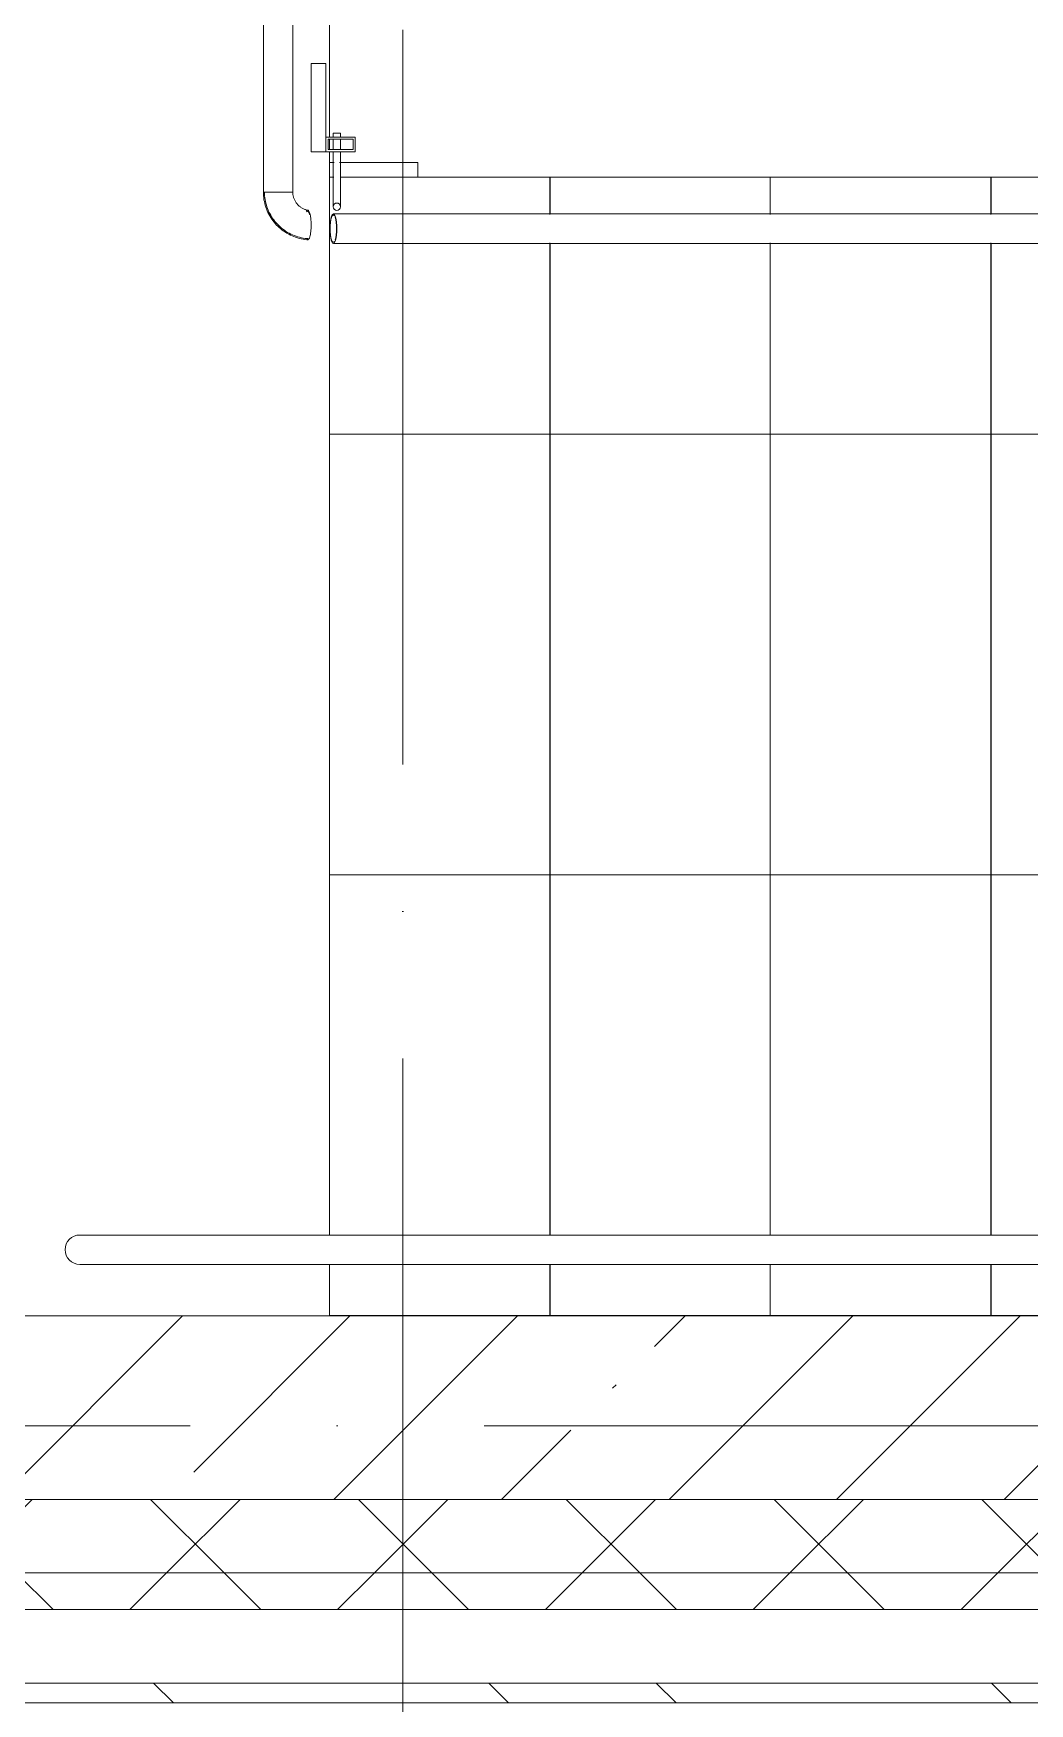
# Model space of a CAD drawing. Header units: millimetres. Extents: x -6467 to 106027, y -7090 to 195095.
# Drawn here: x -394 to 962, y 100417 to 102691 of the extents above; entities that cross this region are included whole.
import ezdxf

# ---------------------------------------------------------------- set-up
doc = ezdxf.new("R2010")
doc.units = ezdxf.units.MM
doc.linetypes.add('50_200_ШТРИХ_1Т_ш5_п1_п1_', pattern=[1400, 1000, -200, 0, -200])
for name, color, linetype, lineweight in [('A-FLOR', 7, 'Continuous', 9), ('A-WALL', 7, 'Continuous', 5), ('A-WALL-FNSH-1', 7, 'Continuous', 5), ('Ограждение', 7, 'Continuous', 9), ('Ограждение-1', 7, 'Continuous', 20)]:
    doc.layers.add(name, color=color, linetype=linetype, lineweight=lineweight)
for name, color, linetype, lineweight, true_color in [('A-WALL-2', 7, 'Continuous', 5, 0xaaaaaa), ('S-STRS-1', 7, 'Continuous', 9, 0xaaaaaa), ('S-STRS-2', 7, 'Continuous', 5, 0xbfbfbf), ('Оси-3', 7, '50_200_ШТРИХ_1Т_ш5_п1_п1_', 9, 0xaaaaaa)]:
    doc.layers.add(name, color=color, linetype=linetype, lineweight=lineweight, true_color=true_color)
pattern_1 = [(0, (3909.45, 100945.1), (0, 600), []), (90, (3909.45, 100945.1), (-600, 4e-14), [])]
pattern_2 = [(45, (109.45, 102614.03), (-141.42136, 141.42136), []), (135, (109.45, 102614.03), (-141.42136, -141.42136), [])]

# ---------------------------------------------------------------- blocks, each defined once
blk = doc.blocks.new('О_Элемент поручня_Пристенный_Двухуровневый_Труба_ГОСТ 87321 - О_Элемент поручня_Пристенный_Двухуровневый_Труба_ГОСТ 8732-78 2-20512541-АИ_План этажа Радиаторы_3')
at = {"layer": 'Ограждение'}
for p, q in [((280, 40), (-4640, 40)), ((-4640, 0), (280, 0))]:
    blk.add_line(p, q, dxfattribs=at)
blk.add_arc((-4640, 20), 20, 90, 270, dxfattribs=at)
blk = doc.blocks.new('О_Элемент поручня_Маршевый_Труба_ГОСТ 8732-78 - О_Элемент поручня_Маршевый_Труба_ГОСТ 8732-78-26169598-АИ_План этажа Радиаторы_3')
at = {"layer": 'Ограждение'}
for p, q in [((-13.2, 0), (-3902.6, 0)), ((-3902.6, -40), (-13.2, -40))]:
    blk.add_line(p, q, dxfattribs=at)
at = {"layer": 'Ограждение', "flags": 128}
for points in [[(-3907.3, -20), (-3907.2, -15.5), (-3906.9, -11.3), (-3906.3, -7.5), (-3905.6, -4.4), (-3904.7, -2), (-3903.7, -0.5), (-3902.6, 0)], [(-3902.6, -40), (-3903.7, -39.5), (-3904.7, -38), (-3905.6, -35.6), (-3906.3, -32.5), (-3906.9, -28.7), (-3907.2, -24.5), (-3907.3, -20)], [(-3901.1, -2.7), (-3902.1, -1.6), (-3903.1, -1.6), (-3904.2, -2.7), (-3905.1, -4.8), (-3905.9, -7.7), (-3906.5, -11.4), (-3906.9, -15.6), (-3907, -20)], [(-3907, -20), (-3906.9, -24.4), (-3906.5, -28.6), (-3905.9, -32.3), (-3905.1, -35.2), (-3904.2, -37.3), (-3903.1, -38.4), (-3902.1, -38.4), (-3901.1, -37.3)], [(-3902.6, 0), (-3901.6, -0.5), (-3900.6, -2), (-3899.7, -4.4), (-3898.9, -7.5), (-3898.4, -11.3), (-3898, -15.5), (-3897.9, -20)], [(-3897.9, -20), (-3898, -24.5), (-3898.4, -28.7), (-3898.9, -32.5), (-3899.7, -35.6), (-3900.6, -38), (-3901.6, -39.5), (-3902.6, -40)], [(-3898.2, -20), (-3898.4, -15.6), (-3898.7, -11.4), (-3899.3, -7.7), (-3900.1, -4.8)], [(-3900.1, -35.2), (-3899.3, -32.3), (-3898.7, -28.6), (-3898.4, -24.4), (-3898.2, -20)]]:
    blk.add_lwpolyline(points, dxfattribs=at)
blk = doc.blocks.new('О_Элемент поручня_Маршевый_Труба_ГОСТ 8732-78 - О_Элемент поручня_Маршевый_Труба_ГОСТ 8732-78-26169599-АИ_План этажа Радиаторы_3')
at = {"layer": 'Ограждение'}
for p, q in [((-3902.1, -1.6), (-3903.1, -1.6)), ((-3903.1, -38.4), (-3902.1, -38.4))]:
    blk.add_line(p, q, dxfattribs=at)
at = {"layer": 'Ограждение', "flags": 128}
for points in [[(-3907.3, -20), (-3907.2, -15.5), (-3906.9, -11.3), (-3906.3, -7.5), (-3905.6, -4.4), (-3904.7, -2), (-3903.7, -0.5), (-3902.6, 0)], [(-3902.6, -40), (-3903.7, -39.5), (-3904.7, -38), (-3905.6, -35.6), (-3906.3, -32.5), (-3906.9, -28.7), (-3907.2, -24.5), (-3907.3, -20)]]:
    blk.add_lwpolyline(points, dxfattribs=at)
blk = doc.blocks.new('О_Полоса_Трапеция прямоугольная_Прокат_ГОСТ 103-2006 - Крепежная пластина-18996171-АИ_План этажа Радиаторы_3')
at = {"layer": 'Ограждение'}
for p, q in [((7656.5, 57001), (7650, 57001)), ((7770, 57001), (7663.5, 57001)), ((7770, 56981), (7770, 57001))]:
    blk.add_line(p, q, dxfattribs=at)
blk = doc.blocks.new('О_Кронштейн_Форма Г_Круг_ГОСТ 2590-2006 - О_Кронштейн_Форма Г_Круг_ГОСТ 2590-2006-V97-АИ_План этажа Радиаторы_3')
at = {"layer": 'Ограждение'}
for p, q in [((7655, 57035.9), (7655, 57041)), ((7660, 57041), (7655, 57041)), ((7655, 57018.9), (7655, 57032.9)), ((7665, 57041), (7660, 57041)), ((7665, 57041), (7665, 57035.9)), ((7665, 57032.9), (7665, 57018.9)), ((7655, 56966), (7655, 57015.9)), ((7665, 57015.9), (7665, 56966))]:
    blk.add_line(p, q, dxfattribs=at)
at = {"layer": 'Ограждение', "flags": 128}
for points in [[(7655, 56941), (7655, 56947.2), (7655, 56962.5), (7655, 56966)], [(7665, 56966), (7665, 56949.7), (7665, 56941.3), (7665, 56941)]]:
    blk.add_lwpolyline(points, dxfattribs=at)
at = {"layer": 'Ограждение'}
for start, end in [(90, 270), (270, 90)]:
    blk.add_arc((7660, 56941), 5, start, end, dxfattribs=at)
blk = doc.blocks.new('О_Кронштейн_Форма Г_Круг_ГОСТ 2590-2006 - О_Кронштейн_Форма Г_Круг_ГОСТ 2590-2006-V98-АИ_План этажа Радиаторы_3')
at = {"layer": 'Ограждение'}
for p, q in [((7655, 57035.9), (7655, 57041)), ((7655.2, 57041), (7655, 57041)), ((7655, 57018.9), (7655, 57032.9)), ((7665, 57041), (7664.8, 57041)), ((7665, 57041), (7665, 57035.9)), ((7665, 57032.9), (7665, 57018.9)), ((7655, 56966), (7655, 57015.9)), ((7665, 57015.9), (7665, 56966))]:
    blk.add_line(p, q, dxfattribs=at)
at = {"layer": 'Ограждение', "flags": 128}
for points in [[(7655, 56941), (7655, 56947.2), (7655, 56962.5), (7655, 56966)], [(7665, 56966), (7665, 56949.7), (7665, 56941.3), (7665, 56941)]]:
    blk.add_lwpolyline(points, dxfattribs=at)
at = {"layer": 'Ограждение'}
for start, end in [(165, 210), (120, 135), (315, 45)]:
    blk.add_arc((7660, 56941), 5, start, end, dxfattribs=at)
blk = doc.blocks.new('О_Элемент ограждения_Обод_Труба_ГОСТ 86451 - О_Элемент ограждения_Обод_Труба_ГОСТ 8645-68 2-V138-АИ_План этажа Радиаторы_3')
at = {"layer": 'Ограждение-1'}
for p, q in [((-1815.2, 20), (-1800, 20)), ((-1803, 17), (-1815.2, 17)), ((-1803, -17), (-1803, 17)), ((-1800, 20), (-1800, -20)), ((-20, -20), (-20, 20)), ((-20, 20), (0, 20)), ((-17, 17), (-17, -17)), ((-3, 17), (-17, 17)), ((-3, -17), (-3, 17)), ((0, 20), (0, -20)), ((-1820, -20), (-1820, -4.6)), ((-1800, -20), (-1820, -20)), ((-1817, -4.8), (-1817, -17)), ((-1817, -17), (-1803, -17)), ((0, -20), (-20, -20)), ((-17, -17), (-3, -17))]:
    blk.add_line(p, q, dxfattribs=at)
blk = doc.blocks.new('О_Полоса_Трапеция прямоугольная_Прокат_ГОСТ 1031 - Крепежная пластина-21430275-АИ_План этажа Радиаторы_3')
at = {"layer": 'Ограждение'}
for p, q in [((7645, 57135.9), (7625, 57135.9)), ((7625, 57135.9), (7625, 57015.9)), ((7645, 57035.9), (7645, 57135.9)), ((7625, 57015.9), (7645, 57015.9))]:
    blk.add_line(p, q, dxfattribs=at)
blk = doc.blocks.new('О_Элемент поручня_Площадочный_Двухуровневый_ГОСТ 8732-78 - О_Элемент поручня_Площадочный_Двухуровневый_ГОСТ 8732-78 2-26180260-АИ_План этажа Радиаторы_3')
at = {"layer": 'Ограждение'}
for p, q in [((320, 0), (0, 0)), ((0, 0), (0, -20)), ((0, -20), (0, -40)), ((0, -40), (320, -40))]:
    blk.add_line(p, q, dxfattribs=at)
at = {"layer": 'Ограждение', "flags": 128}
for points in [[(320, 0), (322.4, 0), (324.8, 0), (327.2, 0), (329.6, 0), (331.9, 0), (334.3, 0), (336.6, 0), (338.9, 0), (341.1, 0), (343.4, 0), (345.6, 0), (347.7, 0), (349.8, 0), (351.9, 0), (353.9, 0), (355.8, 0), (357.7, 0), (359.6, 0), (361.3, 0), (363, 0), (364.7, 0), (366.2, 0), (367.7, 0), (369.2, 0), (370.5, 0), (371.7, 0), (372.9, 0), (374, 0), (375, 0), (375.9, 0), (376.7, 0), (377.5, 0), (378.1, 0), (378.7, 0), (379.1, 0), (379.5, 0), (379.8, 0), (379.9, 0), (380, 0)], [(380, 0), (380, 0), (379.8, 0), (379.6, 0), (379.2, 0), (378.8, 0), (378.3, 0), (377.7, 0), (377, 0), (376.2, 0), (375.3, 0), (374.3, 0), (373.2, 0), (372.1, 0), (370.8, 0), (369.5, 0), (368.1, 0), (366.7, 0), (365.1, 0), (363.5, 0), (361.8, 0), (360, 0), (358.2, 0), (356.3, 0), (354.4, 0), (352.4, 0), (350.4, 0), (348.3, 0), (346.1, 0), (344, 0), (341.7, 0), (339.5, 0), (337.2, 0), (334.9, 0), (332.6, 0), (330.2, 0), (327.8, 0), (325.4, 0), (323, 0), (320.6, 0), (320, 0)], [(380, -1.5), (379.3, -1.5), (378.5, -1.6), (377.8, -1.6), (377.1, -1.7), (376.3, -1.9), (375.6, -2), (374.9, -2.2), (374.2, -2.4), (373.5, -2.7), (372.8, -3), (372.1, -3.3), (371.5, -3.6), (370.8, -3.9), (370.2, -4.3), (369.6, -4.7)], [(380, 0), (380.8, 0), (381.6, -0.1), (382.4, -0.1), (383.2, -0.3), (384, -0.4), (384.8, -0.6), (385.5, -0.8), (386.3, -1), (387, -1.3), (387.8, -1.6), (388.5, -1.9), (389.2, -2.3), (389.9, -2.6), (390.6, -3.1), (391.3, -3.5), (391.9, -4), (392.6, -4.4), (393.2, -5), (393.8, -5.5), (394.3, -6.1), (394.9, -6.7), (395.4, -7.3), (395.9, -7.9), (396.4, -8.5), (396.8, -9.2), (397.2, -9.9), (397.6, -10.6), (398, -11.3), (398.3, -12), (398.6, -12.8), (398.9, -13.5), (399.2, -14.3), (399.4, -15), (399.6, -15.8), (399.7, -16.6), (399.8, -17.4), (399.9, -18.2), (400, -19), (400, -19.8), (400, -20)], [(400, -20), (400, -20.8), (399.9, -21.6), (399.9, -22.4), (399.7, -23.2), (399.6, -24), (399.4, -24.8), (399.2, -25.5), (399, -26.3), (398.7, -27), (398.4, -27.8), (398.1, -28.5), (397.7, -29.2), (397.4, -29.9), (396.9, -30.6), (396.5, -31.3), (396, -31.9), (395.6, -32.6), (395, -33.2), (394.5, -33.8), (393.9, -34.3), (393.3, -34.9), (392.7, -35.4), (392.1, -35.9), (391.5, -36.4), (390.8, -36.8), (390.1, -37.2), (389.4, -37.6), (388.7, -38), (388, -38.3), (387.2, -38.6), (386.5, -38.9), (385.7, -39.2), (385, -39.4), (384.2, -39.6), (383.4, -39.7), (382.6, -39.8), (381.8, -39.9), (381, -40), (380.2, -40), (380, -40)], [(380, -40), (380, -40), (379.8, -40), (379.6, -40), (379.2, -40), (378.8, -40), (378.3, -40), (377.7, -40), (377, -40), (376.2, -40), (375.3, -40), (374.3, -40), (373.2, -40), (372.1, -40), (370.8, -40), (369.5, -40), (368.1, -40), (366.7, -40), (365.1, -40), (363.5, -40), (361.8, -40), (360, -40), (358.2, -40), (356.3, -40), (354.4, -40), (352.4, -40), (350.4, -40), (348.3, -40), (346.1, -40), (344, -40), (341.7, -40), (339.5, -40), (337.2, -40), (334.9, -40), (332.6, -40), (330.2, -40), (327.8, -40), (325.4, -40), (323, -40), (320.6, -40), (320, -40)], [(320, -40), (322.4, -40), (324.8, -40), (327.2, -40), (329.6, -40), (331.9, -40), (334.3, -40), (336.6, -40), (338.9, -40), (341.1, -40), (343.4, -40), (345.6, -40), (347.7, -40), (349.8, -40), (351.9, -40), (353.9, -40), (355.8, -40), (357.7, -40), (359.6, -40), (361.3, -40), (363, -40), (364.7, -40), (366.2, -40), (367.7, -40), (369.2, -40), (370.5, -40), (371.7, -40), (372.9, -40), (374, -40), (375, -40), (375.9, -40), (376.7, -40), (377.5, -40), (378.1, -40), (378.7, -40), (379.1, -40), (379.5, -40), (379.8, -40), (379.9, -40), (380, -40)], [(373.3, -37.2), (374, -37.5), (374.7, -37.7), (375.4, -37.9), (376.1, -38.1), (376.9, -38.2), (377.6, -38.3), (378.3, -38.4), (379.1, -38.5), (379.8, -38.5), (380, -38.5)]]:
    blk.add_lwpolyline(points, dxfattribs=at)
blk = doc.blocks.new('О_Элемент поручня_Загиб_Труба_ГОСТ 87321 - О_Элемент поручня_Загиб_Труба_ГОСТ 8732-78 2-21430281-АИ_План этажа Радиаторы_3')
at = {"layer": 'Ограждение', "flags": 128}
for points in [[(7560, 56960.9), (7560.1, 56958.3), (7560.2, 56955.7), (7560.5, 56953.1), (7560.8, 56950.5), (7561.3, 56948), (7561.9, 56945.4), (7562.5, 56942.9), (7563.3, 56940.4), (7564.2, 56938), (7565.1, 56935.6), (7566.2, 56933.2), (7567.3, 56930.9), (7568.6, 56928.6), (7569.9, 56926.4), (7571.4, 56924.2), (7572.9, 56922.1), (7574.5, 56920), (7576.1, 56918), (7577.9, 56916.1), (7579.7, 56914.3), (7581.6, 56912.5), (7583.6, 56910.8), (7585.6, 56909.2), (7587.7, 56907.6), (7589.9, 56906.2), (7592.1, 56904.8), (7594.4, 56903.6), (7596.7, 56902.4), (7599, 56901.3), (7601.4, 56900.3), (7603.9, 56899.4), (7606.4, 56898.6), (7608.9, 56897.9), (7611.4, 56897.3), (7614, 56896.8), (7616.5, 56896.4), (7619.1, 56896.1), (7620.3, 56896.1)], [(7620.3, 56936.3), (7619.3, 56936.5), (7618.3, 56936.8), (7617.4, 56937.1), (7616.4, 56937.4), (7615.5, 56937.8), (7614.6, 56938.2), (7613.7, 56938.6), (7612.8, 56939.1), (7611.9, 56939.6), (7611.1, 56940.1), (7610.3, 56940.7), (7609.5, 56941.3), (7608.7, 56941.9), (7608, 56942.6), (7607.2, 56943.3), (7606.6, 56944), (7605.9, 56944.8), (7605.3, 56945.5), (7604.7, 56946.3), (7604.1, 56947.2), (7603.6, 56948), (7603.1, 56948.9), (7602.6, 56949.8), (7602.2, 56950.7), (7601.8, 56951.6), (7601.4, 56952.5), (7601.1, 56953.5), (7600.8, 56954.4), (7600.6, 56955.4), (7600.4, 56956.4), (7600.2, 56957.4), (7600.1, 56958.4), (7600, 56959.4), (7600, 56960.4), (7600, 56960.9)], [(7584.5, 56911.9), (7586.5, 56910.4), (7588.6, 56908.9), (7590.7, 56907.4), (7592.9, 56906.1), (7595.1, 56904.9), (7597.3, 56903.7), (7599.6, 56902.7), (7602, 56901.7)]]:
    blk.add_lwpolyline(points, dxfattribs=at)
at = {"layer": 'Ограждение'}
for points, knots in [([(7620.3, 56936.3), (7619.7, 56936.4), (7619.1, 56936.1), (7618.4, 56935.1), (7618.3, 56934.9), (7618.2, 56934.8)], [-1, -1, -1, -1, -0.7857143, -0.7321429, -0.7142857, -0.7142857, -0.7142857, -0.7142857]), ([(7620.3, 56934.8), (7620.9, 56934.7), (7621.8, 56933.7), (7622.7, 56931.4), (7623, 56930.4), (7623, 56930.2)], [-1, -1, -1, -1, -0.8611111, -0.7916667, -0.7777778, -0.7777778, -0.7777778, -0.7777778])]:
    blk.add_open_spline(points, degree=3, knots=knots, dxfattribs=at)
for points in [[(7623.9, 56928.5), (7623.7, 56929.7), (7623.2, 56931.8), (7622.3, 56934.2), (7621.3, 56935.8), (7620.6, 56936.3), (7620.3, 56936.3)], [(7618.8, 56934), (7619.3, 56934.6), (7619.8, 56934.9), (7620.3, 56934.8)], [(7619.2, 56896.6), (7619.6, 56896.3), (7619.9, 56896.1), (7620.3, 56896.1)], [(7620.3, 56896.1), (7620.6, 56896), (7621, 56896.2), (7621.3, 56896.5)]]:
    blk.add_open_spline(points, degree=3, dxfattribs=at)
blk = doc.blocks.new('О_Элемент поручня_Загиб_Труба_ГОСТ 87321 - О_Элемент поручня_Загиб_Труба_ГОСТ 8732-78 2-V106-АИ_План этажа Радиаторы_3')
at = {"layer": 'Ограждение'}
blk.add_line((7600, 56960.9), (7560, 56960.9), dxfattribs=at)
at = {"layer": 'Ограждение', "flags": 128}
for points in [[(7560, 56960.9), (7560.1, 56958.3), (7560.2, 56955.7), (7560.5, 56953.1), (7560.8, 56950.5), (7561.3, 56948), (7561.9, 56945.4), (7562.5, 56942.9), (7563.3, 56940.4), (7564.2, 56938), (7565.1, 56935.6), (7566.2, 56933.2), (7567.3, 56930.9), (7568.6, 56928.6), (7569.9, 56926.4), (7571.4, 56924.2), (7572.9, 56922.1), (7574.5, 56920), (7576.1, 56918), (7577.9, 56916.1), (7579.7, 56914.3), (7581.6, 56912.5), (7583.6, 56910.8), (7585.6, 56909.2), (7587.7, 56907.6), (7589.9, 56906.2), (7592.1, 56904.8), (7594.4, 56903.6), (7596.7, 56902.4), (7599, 56901.3), (7601.4, 56900.3), (7603.9, 56899.4), (7606.4, 56898.6), (7608.9, 56897.9), (7611.4, 56897.3), (7614, 56896.8), (7616.5, 56896.4), (7619.1, 56896.1), (7620.3, 56896.1)], [(7561.5, 56960.9), (7561.6, 56958.3), (7561.7, 56955.8), (7562, 56953.3), (7562.3, 56950.8), (7562.8, 56948.3), (7563.3, 56945.8), (7564, 56943.3), (7564.7, 56940.9), (7565.6, 56938.5), (7566.5, 56936.2), (7567.5, 56933.8), (7568.7, 56931.6), (7569.9, 56929.3), (7571.2, 56927.1), (7572.6, 56925), (7574.1, 56923), (7575.6, 56921), (7577.3, 56919), (7579, 56917.1), (7580.8, 56915.3), (7582.6, 56913.6), (7584.5, 56911.9), (7586.5, 56910.4), (7588.6, 56908.9), (7590.7, 56907.4), (7592.9, 56906.1), (7595.1, 56904.9), (7597.3, 56903.7), (7599.6, 56902.7), (7602, 56901.7), (7604.4, 56900.8), (7606.8, 56900), (7609.2, 56899.4), (7611.7, 56898.8), (7614.2, 56898.3), (7616.7, 56897.9), (7619.2, 56897.6), (7620.3, 56897.6)], [(7620.3, 56936.3), (7619.3, 56936.5), (7618.3, 56936.8), (7617.4, 56937.1), (7616.4, 56937.4), (7615.5, 56937.8), (7614.6, 56938.2), (7613.7, 56938.6), (7612.8, 56939.1), (7611.9, 56939.6), (7611.1, 56940.1), (7610.3, 56940.7), (7609.5, 56941.3), (7608.7, 56941.9), (7608, 56942.6), (7607.2, 56943.3), (7606.6, 56944), (7605.9, 56944.8), (7605.3, 56945.5), (7604.7, 56946.3), (7604.1, 56947.2), (7603.6, 56948), (7603.1, 56948.9), (7602.6, 56949.8), (7602.2, 56950.7), (7601.8, 56951.6), (7601.4, 56952.5), (7601.1, 56953.5), (7600.8, 56954.4), (7600.6, 56955.4), (7600.4, 56956.4), (7600.2, 56957.4), (7600.1, 56958.4), (7600, 56959.4), (7600, 56960.4), (7600, 56960.9)]]:
    blk.add_lwpolyline(points, dxfattribs=at)
at = {"layer": 'Ограждение'}
for points, knots in [([(7620.3, 56936.3), (7619.7, 56936.4), (7619.1, 56936.1), (7618.4, 56935.1), (7618.3, 56934.9), (7618.2, 56934.8)], [-1, -1, -1, -1, -0.7857143, -0.7321429, -0.7142857, -0.7142857, -0.7142857, -0.7142857]), ([(7625, 56915.9), (7625, 56918.2), (7624.9, 56921.6), (7624.4, 56925.7), (7623.9, 56928.9), (7623.2, 56931.8), (7622.3, 56934.2), (7621.3, 56935.8), (7620.6, 56936.3), (7620.3, 56936.3)], [-1, -1, -1, -1, -0.785714, -0.678571, -0.571429, -0.428571, -0.285714, -0.142857, 0, 0, 0, 0]), ([(7620.3, 56934.8), (7620.9, 56934.7), (7621.8, 56933.7), (7622.7, 56931.4), (7623, 56930.4), (7623, 56930.2)], [-1, -1, -1, -1, -0.8611111, -0.7916667, -0.7777778, -0.7777778, -0.7777778, -0.7777778]), ([(7620.3, 56896.1), (7620.8, 56896), (7621.8, 56896.7), (7623.1, 56899.5), (7624, 56903.2), (7624.6, 56907), (7624.9, 56911.3), (7625, 56914.3), (7625, 56915.9)], [-1, -1, -1, -1, -0.785714, -0.571429, -0.428571, -0.285714, -0.142857, 0, 0, 0, 0])]:
    blk.add_open_spline(points, degree=3, knots=knots, dxfattribs=at)
for points in [[(7618.8, 56934), (7619.3, 56934.6), (7619.8, 56934.9), (7620.3, 56934.8)], [(7619.2, 56896.6), (7619.6, 56896.3), (7619.9, 56896.1), (7620.3, 56896.1)]]:
    blk.add_open_spline(points, degree=3, dxfattribs=at)

msp = doc.modelspace()

# ---------------------------------------------------------------- hatches: boundary and pattern name
at = {"layer": 'A-WALL'}
h = msp.add_hatch(dxfattribs=at)
h.set_pattern_fill('FP_1', color=256, style=0, pattern_type=2)
h.set_pattern_definition([(45, (109.45, 102614.03), (-228.099, 228.099), []), (45, (337.55, 102614.03), (-228.099, 228.099), [403.225, -80.645, 6.706, -73.939])])
h.paths.add_polyline_path([(2875.9, 100695.1), (5409.4, 100695.1), (5409.4, 100945.1), (-2090.6, 100945.1), (-2090.6, 100695.1), (-432.4, 100695.1)])
h = msp.add_hatch(dxfattribs=at)
h.set_pattern_fill('FP_122', color=256, style=0, pattern_type=2)
h.set_pattern_definition(pattern_2)
h.paths.add_polyline_path([(101359.4, 100595.1), (101359.4, 100695.1), (92174.7, 100695.1), (92174.7, 100595.1), (101298.3, 100595.1)])
h.paths.add_polyline_path([(89719.2, 100595.1), (90474.7, 100595.1), (90474.7, 100695.1), (82634.4, 100695.1), (82634.4, 100595.1), (88892.1, 100595.1)])
h.paths.add_polyline_path([(81509.4, 100595.1), (81784.4, 100595.1), (81784.4, 100695.1), (80509.4, 100695.1), (80509.4, 100595.1), (81448.4, 100595.1)])
h.paths.add_polyline_path([(75658.9, 100595.1), (75869.4, 100595.1), (75869.4, 100695.1), (74569.4, 100695.1), (74569.4, 100595.1), (74831.8, 100595.1)])
h.paths.add_polyline_path([(77726.6, 100595.1), (78809.4, 100595.1), (78809.4, 100695.1), (77569.4, 100695.1), (77569.4, 100595.1)])
h.paths.add_polyline_path([(71009.4, 100595.1), (72869.4, 100595.1), (72869.4, 100695.1), (71009.4, 100695.1), (71009.4, 100597.6)])
h.paths.add_polyline_path([(65733.9, 100595.1), (66309.4, 100595.1), (66309.4, 100695.1), (65009.4, 100695.1), (65009.4, 100595.1), (65320.4, 100595.1)])
h.paths.add_polyline_path([(68215.2, 100595.1), (69309.4, 100595.1), (69309.4, 100695.1), (68009.4, 100695.1), (68009.4, 100595.1)])
h.paths.add_polyline_path([(59944.4, 100595.1), (60309.4, 100595.1), (60309.4, 100695.1), (59009.4, 100695.1), (59009.4, 100595.1), (59117.3, 100595.1)])
h.paths.add_polyline_path([(62009.4, 100595.1), (63309.4, 100595.1), (63309.4, 100695.1), (62009.4, 100695.1), (62009.4, 100597.6)])
h.paths.add_polyline_path([(57309.4, 100595.1), (57309.4, 100695.1), (56009.4, 100695.1), (56009.4, 100595.1), (57049.6, 100595.1)])
h.paths.add_polyline_path([(54154.8, 100595.1), (54309.4, 100595.1), (54309.4, 100695.1), (53009.4, 100695.1), (53009.4, 100595.1), (53327.7, 100595.1)])
h.paths.add_polyline_path([(51260, 100595.1), (51309.4, 100595.1), (51309.4, 100695.1), (50009.4, 100695.1), (50009.4, 100595.1), (50846.5, 100595.1)])
h.paths.add_polyline_path([(47124.7, 100595.1), (48309.4, 100595.1), (48309.4, 100695.1), (47014.4, 100695.1), (47014.4, 100595.1)])
h.paths.add_polyline_path([(45314.4, 100595.1), (45314.4, 100695.1), (44008.8, 100695.1), (44008.8, 100595.1), (45057, 100595.1)])
h.paths.add_polyline_path([(39267.4, 100595.1), (39309.4, 100595.1), (39309.4, 100695.1), (37709.4, 100695.1), (37709.4, 100595.1), (38440.3, 100595.1)])
h.paths.add_polyline_path([(41748.6, 100595.1), (42308.8, 100595.1), (42308.8, 100695.1), (41009.4, 100695.1), (41009.4, 100595.1), (41335.1, 100595.1)])
h.paths.add_polyline_path([(35959.1, 100595.1), (36009.4, 100595.1), (36009.4, 100695.1), (34709.4, 100695.1), (34709.4, 100595.1), (35132, 100595.1)])
h.paths.add_polyline_path([(33009.4, 100595.1), (33009.4, 100695.1), (31709.4, 100695.1), (31709.4, 100595.1), (32650.8, 100595.1)])
h.paths.add_polyline_path([(28928.9, 100595.1), (30009.4, 100595.1), (30009.4, 100695.1), (28709.4, 100695.1), (28709.4, 100595.1)])
h.paths.add_polyline_path([(23966.4, 100595.1), (24009.4, 100595.1), (24009.4, 100695.1), (22709.4, 100695.1), (22709.4, 100595.1), (23552.9, 100595.1)])
h.paths.add_polyline_path([(26034.1, 100595.1), (27009.4, 100595.1), (27009.4, 100695.1), (25709.4, 100695.1), (25709.4, 100595.1)])
h.paths.add_polyline_path([(14041.5, 100595.1), (15069.4, 100595.1), (15069.4, 100695.1), (13769.4, 100695.1), (13769.4, 100595.1)])
h.paths.add_polyline_path([(11146.7, 100595.1), (12894.4, 100595.1), (12894.4, 100695.1), (7434.8, 100695.1), (7434.8, 100595.1), (10319.6, 100595.1)])
h.paths.add_polyline_path([(6184.3, 100595.1), (6559.8, 100595.1), (6559.8, 100695.1), (-2440.6, 100695.1), (-2440.6, 100595.1), (2875.9, 100595.1)])
h = msp.add_hatch(dxfattribs=at)
h.set_pattern_fill('FP_122', color=256, style=0, pattern_type=2)
h.set_pattern_definition(pattern_2)
h.paths.add_polyline_path([(101459.4, 100545.1), (101459.4, 100595.1), (92174.7, 100595.1), (92174.7, 100545.1), (101359.4, 100545.1)])
h.paths.add_polyline_path([(88892.1, 100545.1), (90474.7, 100545.1), (90474.7, 100595.1), (82634.4, 100595.1), (82634.4, 100545.1), (85583.8, 100545.1)])
h.paths.add_polyline_path([(81034.9, 100545.1), (81784.4, 100545.1), (81784.4, 100595.1), (80509.4, 100595.1), (80509.4, 100545.1), (80621.3, 100545.1)])
h.paths.add_polyline_path([(78553.6, 100545.1), (78809.4, 100545.1), (78809.4, 100595.1), (77569.4, 100595.1), (77569.4, 100545.1), (78140.1, 100545.1)])
h.paths.add_polyline_path([(72869.4, 100545.1), (72869.4, 100595.1), (71009.4, 100595.1), (71009.4, 100545.1), (72764.1, 100545.1)])
h.paths.add_polyline_path([(74569.4, 100545.1), (75869.4, 100545.1), (75869.4, 100595.1), (74569.4, 100595.1)])
h.paths.add_polyline_path([(68009.4, 100545.1), (69309.4, 100545.1), (69309.4, 100595.1), (68009.4, 100595.1)])
h.paths.add_polyline_path([(66309.4, 100545.1), (66309.4, 100595.1), (65009.4, 100595.1), (65009.4, 100545.1), (66147.5, 100545.1)])
h.paths.add_polyline_path([(63252.7, 100545.1), (63309.4, 100545.1), (63309.4, 100595.1), (62009.4, 100595.1), (62009.4, 100545.1), (62425.6, 100545.1)])
h.paths.add_polyline_path([(56009.4, 100545.1), (57309.4, 100545.1), (57309.4, 100595.1), (56009.4, 100595.1)])
h.paths.add_polyline_path([(59009.4, 100545.1), (60309.4, 100545.1), (60309.4, 100595.1), (59009.4, 100595.1)])
h.paths.add_polyline_path([(51309.4, 100545.1), (51309.4, 100595.1), (50009.4, 100595.1), (50009.4, 100545.1), (51260, 100545.1)])
h.paths.add_polyline_path([(53009.4, 100545.1), (54309.4, 100545.1), (54309.4, 100595.1), (53009.4, 100595.1)])
h.paths.add_polyline_path([(45057, 100545.1), (45314.4, 100545.1), (45314.4, 100595.1), (44008.8, 100595.1), (44008.8, 100545.1), (44229.9, 100545.1)])
h.paths.add_polyline_path([(47951.7, 100545.1), (48309.4, 100545.1), (48309.4, 100595.1), (47014.4, 100595.1), (47014.4, 100545.1), (47538.2, 100545.1)])
h.paths.add_polyline_path([(41009.4, 100545.1), (42308.8, 100545.1), (42308.8, 100595.1), (41009.4, 100595.1)])
h.paths.add_polyline_path([(37709.4, 100545.1), (39309.4, 100545.1), (39309.4, 100595.1), (37709.4, 100595.1)])
h.paths.add_polyline_path([(36009.4, 100545.1), (36009.4, 100595.1), (34709.4, 100595.1), (34709.4, 100545.1), (35959.1, 100545.1)])
h.paths.add_polyline_path([(29756, 100545.1), (30009.4, 100545.1), (30009.4, 100595.1), (28709.4, 100595.1), (28709.4, 100545.1), (29342.5, 100545.1)])
h.paths.add_polyline_path([(31823.7, 100545.1), (33009.4, 100545.1), (33009.4, 100595.1), (31709.4, 100595.1), (31709.4, 100545.1)])
h.paths.add_polyline_path([(27009.4, 100545.1), (27009.4, 100595.1), (25709.4, 100595.1), (25709.4, 100545.1), (26861.2, 100545.1)])
h.paths.add_polyline_path([(23966.4, 100545.1), (24009.4, 100545.1), (24009.4, 100595.1), (22709.4, 100595.1), (22709.4, 100545.1), (23552.9, 100545.1)])
h.paths.add_polyline_path([(14868.6, 100545.1), (15069.4, 100545.1), (15069.4, 100595.1), (13769.4, 100595.1), (13769.4, 100545.1), (14455, 100545.1)])
h.paths.add_polyline_path([(12800.9, 100545.1), (12894.4, 100545.1), (12894.4, 100595.1), (7434.8, 100595.1), (7434.8, 100545.1), (11146.7, 100545.1)])
h.paths.add_polyline_path([(6184.3, 100545.1), (6559.8, 100545.1), (6559.8, 100595.1), (-2490.6, 100595.1), (-2490.6, 100545.1), (2875.9, 100545.1)])
at = {"layer": 'A-WALL-2'}
h = msp.add_hatch(dxfattribs=at)
h.set_pattern_fill('FP_121', color=256, style=0, pattern_type=2)
h.set_pattern_definition([(135, (109.45, 102614.03), (-342.1478, -342.1478), []), (135, (337.55, 102614.03), (-342.1478, -342.1478), [])])
h.paths.add_polyline_path([(101509.4, 100418.1), (101609.4, 100418.1), (101609.4, 100445.1), (92174.7, 100445.1), (92174.7, 100418.1), (101459.4, 100418.1)])
h.paths.add_polyline_path([(89719.2, 100418.1), (90474.7, 100418.1), (90474.7, 100445.1), (82634.4, 100445.1), (82634.4, 100418.1), (88892.1, 100418.1)])
h.paths.add_polyline_path([(81784.4, 100418.1), (81784.4, 100445.1), (80509.4, 100445.1), (80509.4, 100418.1), (81448.4, 100418.1)])
h.paths.add_polyline_path([(77726.6, 100418.1), (78809.4, 100418.1), (78809.4, 100445.1), (77569.4, 100445.1), (77569.4, 100418.1)])
h.paths.add_polyline_path([(75869.4, 100418.1), (75869.4, 100445.1), (74569.4, 100445.1), (74569.4, 100418.1), (75658.9, 100418.1)])
h.paths.add_polyline_path([(71009.4, 100418.1), (72869.4, 100418.1), (72869.4, 100445.1), (71009.4, 100445.1)])
h.paths.add_polyline_path([(66147.5, 100418.1), (66309.4, 100418.1), (66309.4, 100445.1), (65009.4, 100445.1), (65009.4, 100418.1), (65733.9, 100418.1)])
h.paths.add_polyline_path([(69042.2, 100418.1), (69309.4, 100418.1), (69309.4, 100445.1), (68009.4, 100445.1), (68009.4, 100418.1), (68215.2, 100418.1)])
h.paths.add_polyline_path([(63309.4, 100418.1), (63309.4, 100445.1), (62009.4, 100445.1), (62009.4, 100418.1), (63252.7, 100418.1)])
h.paths.add_polyline_path([(60309.4, 100418.1), (60309.4, 100445.1), (59009.4, 100445.1), (59009.4, 100418.1), (59944.4, 100418.1)])
h.paths.add_polyline_path([(57049.6, 100418.1), (57309.4, 100418.1), (57309.4, 100445.1), (56009.4, 100445.1), (56009.4, 100418.1), (56636.1, 100418.1)])
h.paths.add_polyline_path([(54154.8, 100418.1), (54309.4, 100418.1), (54309.4, 100445.1), (53009.4, 100445.1), (53009.4, 100418.1), (53327.7, 100418.1)])
h.paths.add_polyline_path([(51260, 100418.1), (51309.4, 100418.1), (51309.4, 100445.1), (50009.4, 100445.1), (50009.4, 100418.1), (50846.5, 100418.1)])
h.paths.add_polyline_path([(47124.7, 100418.1), (48309.4, 100418.1), (48309.4, 100445.1), (47014.4, 100445.1), (47014.4, 100418.1)])
h.paths.add_polyline_path([(45057, 100418.1), (45314.4, 100418.1), (45314.4, 100445.1), (44008.8, 100445.1), (44008.8, 100418.1), (44229.9, 100418.1)])
h.paths.add_polyline_path([(42308.8, 100418.1), (42308.8, 100445.1), (41009.4, 100445.1), (41009.4, 100418.1), (42162.2, 100418.1)])
h.paths.add_polyline_path([(39309.4, 100418.1), (39309.4, 100445.1), (37709.4, 100445.1), (37709.4, 100418.1), (39267.4, 100418.1)])
h.paths.add_polyline_path([(34709.4, 100418.1), (36009.4, 100418.1), (36009.4, 100445.1), (34709.4, 100445.1)])
h.paths.add_polyline_path([(31823.7, 100418.1), (33009.4, 100418.1), (33009.4, 100445.1), (31709.4, 100445.1), (31709.4, 100418.1)])
h.paths.add_polyline_path([(30009.4, 100418.1), (30009.4, 100445.1), (28709.4, 100445.1), (28709.4, 100418.1), (29756, 100418.1)])
h.paths.add_polyline_path([(23552.9, 100418.1), (24009.4, 100418.1), (24009.4, 100445.1), (22709.4, 100445.1), (22709.4, 100418.1), (22725.8, 100418.1)])
h.paths.add_polyline_path([(25709.4, 100418.1), (27009.4, 100418.1), (27009.4, 100445.1), (25709.4, 100445.1)])
h.paths.add_polyline_path([(14041.5, 100418.1), (15069.4, 100418.1), (15069.4, 100445.1), (13769.4, 100445.1), (13769.4, 100418.1)])
h.paths.add_polyline_path([(10319.6, 100418.1), (12894.4, 100418.1), (12894.4, 100445.1), (7434.8, 100445.1), (7434.8, 100418.1), (9492.6, 100418.1)])
h.paths.add_polyline_path([(6184.3, 100418.1), (6559.8, 100418.1), (6559.8, 100445.1), (-2617.6, 100445.1), (-2617.6, 100418.1), (2875.9, 100418.1)])
at = {"layer": 'S-STRS-2'}
h = msp.add_hatch(dxfattribs=at)
h.set_pattern_fill('FP_7', color=256, style=0, pattern_type=2)
h.set_pattern_definition(pattern_1)
h.paths.add_polyline_path([(309.4, 100945.1), (309.4, 101015.1), (9.4, 101015.1), (9.4, 100945.1)])
h.paths.add_polyline_path([(9.4, 101055.1), (309.4, 101055.1), (309.4, 102405.1), (13.9, 102407.1), (11.5, 102412.8), (10.5, 102429.5), (13.9, 102443.1), (19, 102445.1), (309.4, 102445.1), (309.4, 102495.1), (24.3, 102495.1), (23, 102480.1), (14.6, 102480.1), (12.4, 102495.1), (9.4, 102495.1), (9.4, 101652.3)])
h.paths.add_polyline_path([(19.4, 102450.1), (16.8, 102451.2), (15.8, 102457.3), (21.9, 102459.4), (21.5, 102450.9), (20.7, 102450.6)])
h.paths.add_polyline_path([(24.4, 102464.8), (15.1, 102468.8), (17.7, 102471), (23.7, 102469.2), (24.3, 102465.7)])
h = msp.add_hatch(dxfattribs=at)
h.set_pattern_fill('FP_7', color=256, style=0, pattern_type=2)
h.set_pattern_definition(pattern_1)
h.paths.add_polyline_path([(309.4, 100945.1), (609.4, 100945.1), (609.4, 101015.1), (309.4, 101015.1)])
h.paths.add_polyline_path([(609.4, 101055.1), (609.4, 102405.1), (309.4, 102405.1), (309.4, 101055.1)])
h.paths.add_polyline_path([(609.4, 102445.1), (609.4, 102495.1), (309.4, 102495.1), (309.4, 102445.1), (394.7, 102445.1)])
h = msp.add_hatch(dxfattribs=at)
h.set_pattern_fill('FP_7', color=256, style=0, pattern_type=2)
h.set_pattern_definition(pattern_1)
h.paths.add_polyline_path([(609.4, 100945.1), (909.4, 100945.1), (909.4, 101015.1), (609.4, 101015.1)])
h.paths.add_polyline_path([(609.4, 101055.1), (909.4, 101055.1), (909.4, 102405.1), (609.4, 102405.1), (609.4, 101652.3)])
h.paths.add_polyline_path([(909.4, 102445.1), (909.4, 102495.1), (609.4, 102495.1), (609.4, 102445.1), (808.2, 102445.1)])
h = msp.add_hatch(dxfattribs=at)
h.set_pattern_fill('FP_7', color=256, style=0, pattern_type=2)
h.set_pattern_definition(pattern_1)
h.paths.add_polyline_path([(909.4, 100945.1), (1209.4, 100945.1), (1209.4, 101015.1), (909.4, 101015.1)])
h.paths.add_polyline_path([(909.4, 101055.1), (1209.4, 101055.1), (1209.4, 102405.1), (909.4, 102405.1), (909.4, 101652.3)])
h.paths.add_polyline_path([(999.4, 102445.1), (1209.4, 102445.1), (1209.4, 102495.1), (1004.3, 102495.1), (1003, 102480.1), (994.6, 102480.1), (994.6, 102495.1), (909.4, 102495.1), (909.4, 102445.1), (999.3, 102445.1)])
h.paths.add_polyline_path([(999.4, 102450.1), (995.9, 102453.2), (995.9, 102457.4), (1001.9, 102459.4), (1001.5, 102450.9), (1000.7, 102450.6)])
h.paths.add_polyline_path([(1004.4, 102464.8), (995.1, 102468.8), (996.9, 102471), (1003.7, 102469.2), (1004.3, 102465.7)])

# ---------------------------------------------------------------- linework, layer by layer
at = {"layer": 'A-FLOR'}
for p, q in [((9.4, 102549.5), (9.4, 103069.9)), ((9.4, 102532.8), (9.4, 102546.9)), ((9.4, 101055.1), (9.4, 102529.9)), ((9.4, 100945.1), (9.4, 101015.1))]:
    msp.add_line(p, q, dxfattribs=at)
at = {"layer": 'A-WALL'}
for p, q in [((5409.4, 100945.1), (-2090.6, 100945.1)), ((-2340.6, 100695.1), (5409.4, 100695.1)), ((-2440.6, 100595.1), (6559.8, 100595.1)), ((-2490.6, 100545.1), (6559.8, 100545.1)), ((-2590.6, 100445.1), (6559.8, 100445.1))]:
    msp.add_line(p, q, dxfattribs=at)
at = {"layer": 'A-WALL-FNSH-1'}
for p, q in [((5409.4, 100695.1), (-2340.6, 100695.1)), ((-2617.6, 100418.1), (6559.8, 100418.1))]:
    msp.add_line(p, q, dxfattribs=at)
at = {"layer": 'S-STRS-1'}
for p, q in [((9.4, 101055.1), (9.4, 102495.1)), ((15.3, 102495.1), (9.4, 102495.1)), ((309.4, 102495.1), (23.8, 102495.1)), ((609.4, 102495.1), (309.4, 102495.1)), ((309.4, 102444.5), (309.4, 102495.1)), ((309.4, 102444.5), (309.4, 102495.1)), ((909.4, 102495.1), (609.4, 102495.1)), ((609.4, 102444.3), (609.4, 102495.1)), ((609.4, 102444.3), (609.4, 102495.1)), ((995.3, 102495.1), (909.4, 102495.1)), ((909.4, 102444.2), (909.4, 102495.1)), ((909.4, 102444.2), (909.4, 102495.1)), ((309.4, 101055.1), (309.4, 102405.7)), ((309.4, 101055.1), (309.4, 102405.7)), ((609.4, 101055.1), (609.4, 102405.8)), ((609.4, 101055.1), (609.4, 102405.8)), ((909.4, 101055.1), (909.4, 102405.9)), ((909.4, 101055.1), (909.4, 102405.9)), ((9.4, 100945.1), (9.4, 101015.1)), ((309.4, 100945.1), (309.4, 101015.1)), ((309.4, 100945.1), (309.4, 101015.1)), ((609.4, 100945.1), (609.4, 101015.1)), ((609.4, 100945.1), (609.4, 101015.1)), ((909.4, 100945.1), (909.4, 101015.1)), ((909.4, 100945.1), (909.4, 101015.1))]:
    msp.add_line(p, q, dxfattribs=at)
at = {"layer": 'Оси-3'}
for p, q in [((109.4, 109696.1), (109.4, 96724.3)), ((104827.4, 100795.1), (-5157.9, 100795.1))]:
    msp.add_line(p, q, dxfattribs=at)

# ---------------------------------------------------------------- block references
at = {"layer": 'Ограждение'}
for name, p, rotation in [('О_Элемент ограждения_Обод_Труба_ГОСТ 86451 - О_Элемент ограждения_Обод_Труба_ГОСТ 8645-68 2-V138-АИ_План этажа Радиаторы_3', (24.4, 102529.9), 269.9999999999997), ('О_Элемент поручня_Площадочный_Двухуровневый_ГОСТ 8732-78 - О_Элемент поручня_Площадочный_Двухуровневый_ГОСТ 8732-78 2-26180260-АИ_План этажа Радиаторы_3', (-80.6, 102474.9), 89.99999999999993)]:
    msp.add_blockref(name, p, dxfattribs=dict(at, rotation=rotation))
for name, p in [('О_Полоса_Трапеция прямоугольная_Прокат_ГОСТ 1031 - Крепежная пластина-21430275-АИ_План этажа Радиаторы_3', (-7640.6, 45514)), ('О_Кронштейн_Форма Г_Круг_ГОСТ 2590-2006 - О_Кронштейн_Форма Г_Круг_ГОСТ 2590-2006-V98-АИ_План этажа Радиаторы_3', (-7640.6, 45514)), ('О_Кронштейн_Форма Г_Круг_ГОСТ 2590-2006 - О_Кронштейн_Форма Г_Круг_ГОСТ 2590-2006-V97-АИ_План этажа Радиаторы_3', (-7640.6, 45514)), ('О_Полоса_Трапеция прямоугольная_Прокат_ГОСТ 103-2006 - Крепежная пластина-18996171-АИ_План этажа Радиаторы_3', (-7640.6, 45514)), ('О_Элемент поручня_Загиб_Труба_ГОСТ 87321 - О_Элемент поручня_Загиб_Труба_ГОСТ 8732-78 2-21430281-АИ_План этажа Радиаторы_3', (-7640.6, 45514)), ('О_Элемент поручня_Загиб_Труба_ГОСТ 87321 - О_Элемент поручня_Загиб_Труба_ГОСТ 8732-78 2-V106-АИ_План этажа Радиаторы_3', (-7640.6, 45514)), ('О_Элемент поручня_Маршевый_Труба_ГОСТ 8732-78 - О_Элемент поручня_Маршевый_Труба_ГОСТ 8732-78-26169598-АИ_План этажа Радиаторы_3', (3917.3, 102445.1)), ('О_Элемент поручня_Маршевый_Труба_ГОСТ 8732-78 - О_Элемент поручня_Маршевый_Труба_ГОСТ 8732-78-26169599-АИ_План этажа Радиаторы_3', (3917.3, 102445.1)), ('О_Элемент поручня_Пристенный_Двухуровневый_Труба_ГОСТ 87321 - О_Элемент поручня_Пристенный_Двухуровневый_Труба_ГОСТ 8732-78 2-20512541-АИ_План этажа Радиаторы_3', (4309.4, 101015.1))]:
    msp.add_blockref(name, p, dxfattribs=at)

doc.saveas('drawing.dxf')
